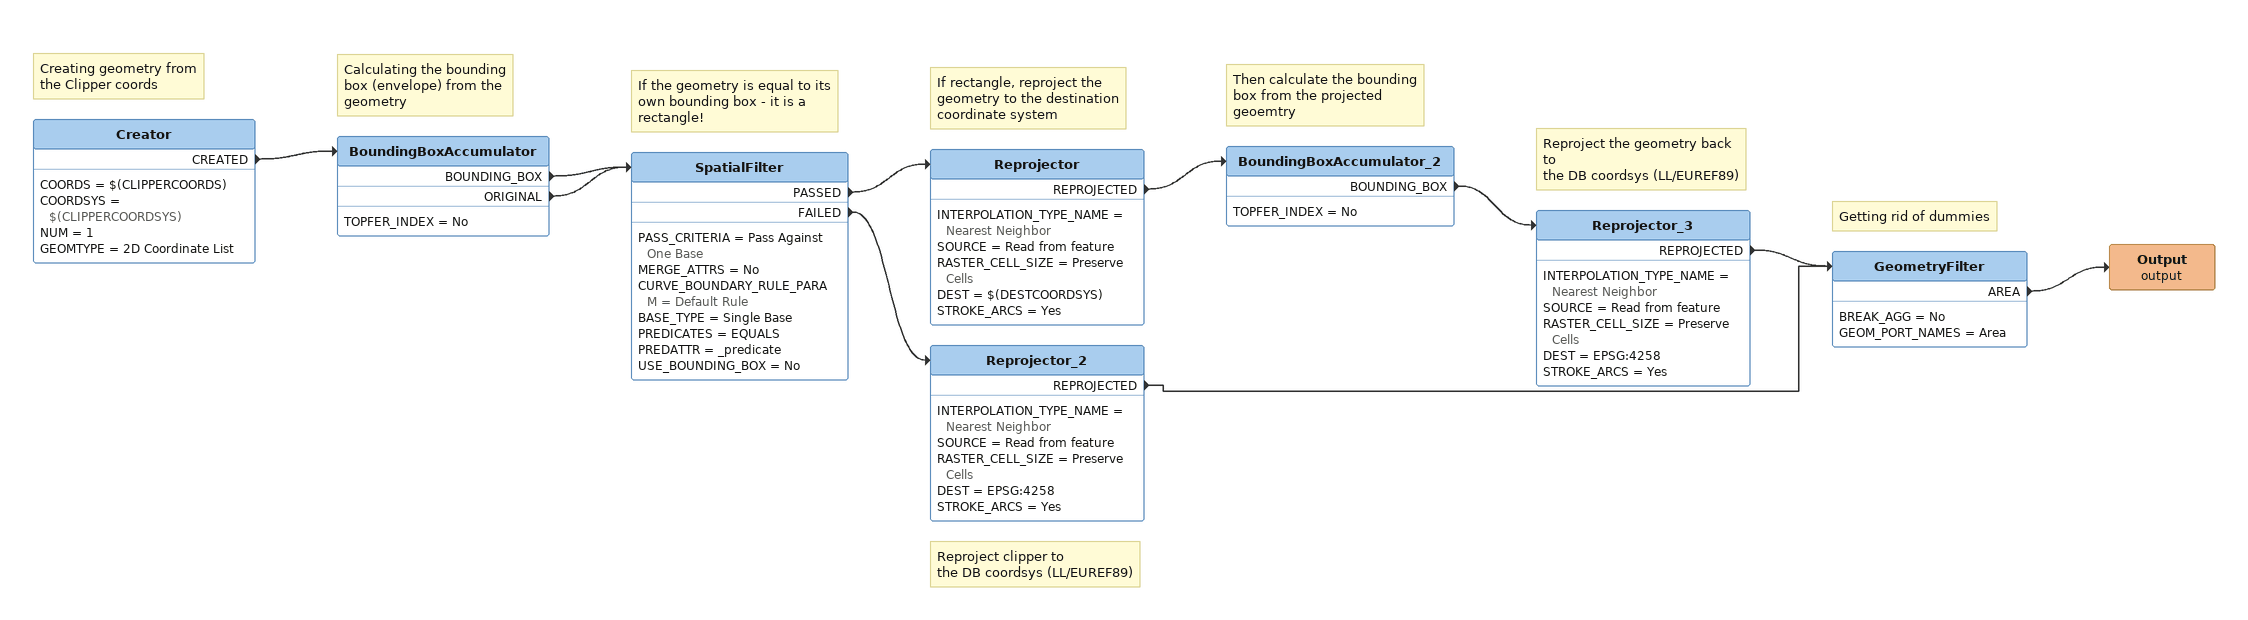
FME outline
Note: Creating geometry from / the Clipper coords
Creator
    COORDS = $(CLIPPERCOORDS)
    COORDSYS = $(CLIPPERCOORDSYS)
    NUM = 1
    GEOMTYPE = 2D Coordinate List
    CREATED -> BoundingBoxAccumulator
Note: Calculating the bounding / box (envelope) from the geometry
BoundingBoxAccumulator
    TOPFER_INDEX = No
    BOUNDING_BOX -> SpatialFilter
    ORIGINAL -> SpatialFilter
Note: If the geometry is equal to its / own bounding box - it is a rectangle!
SpatialFilter
    PASS_CRITERIA = Pass Against One Base
    MERGE_ATTRS = No
    CURVE_BOUNDARY_RULE_PARAM = Default Rule
    BASE_TYPE = Single Base
    PREDICATES = EQUALS
    PREDATTR = _predicate
    USE_BOUNDING_BOX = No
    PASSED -> Reprojector
    FAILED -> Reprojector_2
Note: If rectangle, reproject the / geometry to the destination / coordinate system
Reprojector
    INTERPOLATION_TYPE_NAME = Nearest Neighbor
    SOURCE = Read from feature
    RASTER_CELL_SIZE = Preserve Cells
    DEST = $(DESTCOORDSYS)
    STROKE_ARCS = Yes
    REPROJECTED -> BoundingBoxAccumulator_2
Note: Then calculate the bounding / box from the projected geoemtry
BoundingBoxAccumulator_2
    TOPFER_INDEX = No
    BOUNDING_BOX -> Reprojector_3
Note: Reproject the geometry back to / the DB coordsys (LL/EUREF89)
Reprojector_3
    INTERPOLATION_TYPE_NAME = Nearest Neighbor
    SOURCE = Read from feature
    RASTER_CELL_SIZE = Preserve Cells
    DEST = EPSG:4258
    STROKE_ARCS = Yes
    REPROJECTED -> GeometryFilter
Note: Reproject clipper to / the DB coordsys (LL/EUREF89)
Reprojector_2
    INTERPOLATION_TYPE_NAME = Nearest Neighbor
    SOURCE = Read from feature
    RASTER_CELL_SIZE = Preserve Cells
    DEST = EPSG:4258
    STROKE_ARCS = Yes
    REPROJECTED -> GeometryFilter
Note: Getting rid of dummies
GeometryFilter
    BREAK_AGG = No
    GEOM_PORT_NAMES = Area
    AREA -> Output (output)
Output (output)
